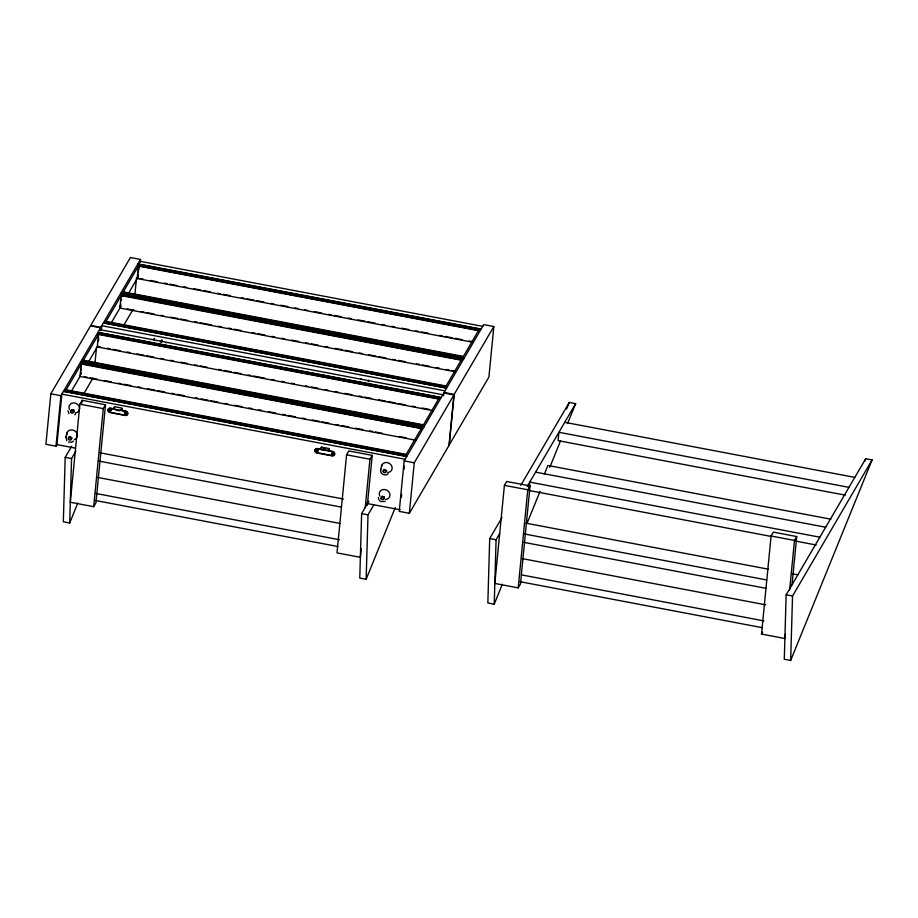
<?xml version="1.0" encoding="UTF-8"?>
<svg xmlns="http://www.w3.org/2000/svg" width="918" height="918" viewBox="0 0 918 918"><rect width="100%" height="100%" fill="white"/><g stroke="black" fill="none" stroke-linecap="round" stroke-linejoin="round"><path stroke-width="1.38" d="M114.601 407.144C111.721 408.579 117.814 411.792 121.027 410.415C123.092 404.643 120.201 413.456 125.605 411.298A2.341 2.054 30.3 0 1 127.659 413.811A2.341 2.054 30.3 0 1 125.192 415.464L109.999 412.584A2.341 2.054 30.3 0 1 107.945 410.071A2.341 2.054 30.3 0 1 110.401 408.407L120.533 410.266L121.383 409.738M71.696 446.205L65.189 457.348L63.331 521.791L69.699 522.996L77.789 503.075M69.699 522.996L71.558 458.552L75.896 451.128M126.191 413.525C125.227 410.862 123.655 415.062 126.064 413.869C125.341 414.649 123.964 411.367 126.248 412.802M368.864 501.251L361.635 513.632L359.776 578.076L366.144 579.281L395.268 507.562M366.144 579.281L368.003 514.837L373.798 504.934M502.008 517.5L489.707 538.533L487.848 602.977L494.228 604.182L502.307 584.261M494.228 604.182L496.076 539.738L499.702 533.553M786.152 594.807L784.293 659.262L790.673 660.467L872.1 459.929L865.72 458.713L786.152 594.807L792.532 596.023L872.1 459.929M790.673 660.467L792.532 596.023M328.793 449.395L327.634 450.887L321.07 449.441M113.958 408.43L114.211 409.118M320.898 448.627L321.507 449.545L328.208 450.325M320.944 449.051L321.438 447.112L328.874 448.523L328.644 450.956L332.523 451.69A2.341 2.054 30.3 0 1 334.577 454.203A2.341 2.054 30.3 0 1 332.109 455.856L316.917 452.976A2.341 2.054 30.3 0 1 314.863 450.463A2.341 2.054 30.3 0 1 317.33 448.81L321.208 449.545L321.484 447.146M154.488 339.017C154.522 336.745 153.26 342.093 154.258 339.006M361.417 379.409L361.336 378.721L361.015 379.398M368.852 380.821L368.806 380.144L368.244 381.659M100.326 330.641L100.601 327.829L90.515 325.913L50.834 393.776L45.9 444.289L55.998 446.205L57.432 443.738M55.998 446.205L60.932 395.692L100.601 327.829M81.289 364.664L81.3 365.708M81.427 364.412L81.518 363.505L421.569 428.063M81.186 368.21L80.945 370.746L81.289 370.138M81.828 363.735L81.92 362.828L421.97 427.386L421.878 428.293L81.966 363.494M80.933 374.131L80.979 372.456L80.394 375.049M82.643 362.346L82.723 361.44L422.773 426.009M83.033 361.669L83.125 360.763L423.175 425.321L423.083 426.239L83.171 361.44M79.889 404.172L70.296 502.249L93.67 506.69L95.931 502.834L105.513 404.746L82.138 400.317L79.889 404.172L103.264 408.602L105.513 404.746M81.863 403.151L82.138 400.317M94.979 363.172L96.482 347.738M98.513 336.791L98.433 336.413M98.708 334.875L98.788 333.968L438.838 398.527M98.616 340.073L98.215 341.198L98.811 338.076M99.098 334.198L99.19 333.291L439.24 397.85L439.148 398.756L99.236 333.957M100.567 330.113L100.831 327.301L140.511 259.45L130.413 257.533L90.744 325.385L100.831 327.301M101.347 329.929L101.76 325.718L445 390.884M105.272 323.503L105.363 322.597L445.414 387.155L445.322 388.062M105.673 322.826L105.754 321.92L445.815 386.478L445.723 387.385L105.811 322.585M93.67 506.69L103.264 408.602M120.212 307.576L120.155 306.91M120.602 306.899L120.694 305.992M121.612 296.64L121.061 297.57M121.75 296.411L121.819 294.437L461.88 359.007L461.788 359.913L121.428 295.126L121.187 296.273M121.842 296.686L122.117 293.944L462.167 358.502L445 387.855M121.945 296.525L122.335 293.553L462.397 358.112M122.358 295.883L122.404 294.208M121.727 410.553L121.876 408.854M134.877 294.793L136.53 277.947M137.482 278.039L137.425 277.374M138.148 271.097L138.113 272.818M137.872 277.362L138.102 276.215M138.09 275.159L138.148 274.528L137.551 276.077M138.847 269.892L139.111 267.149M140.236 262.261L140.511 259.45M161.625 342.173L161.775 340.44M161.786 341.898C162.716 337.124 160.604 342.724 161.706 340.417M321.208 449.591L321.174 448.03M367.349 505.141L372.215 455.385L348.84 450.945L346.579 454.8L336.998 552.888L360.372 557.318L361.21 548.792M365.238 507.574L369.954 459.241L372.215 455.385M404.172 460.859L399.238 511.383L409.325 513.3L449.005 445.437L453.94 394.924L443.842 393.007L404.172 460.859L414.27 462.775L453.94 394.924M401.396 497.166L401.671 494.354M404.138 469.098L404.413 466.287M65.453 390.976L405.813 455.776L405.905 454.858L65.855 390.299L65.901 390.976M409.325 513.3L414.27 462.775M443.566 395.807L443.842 393.007M454.169 394.384L449.235 444.909L488.904 377.057L493.838 326.533L483.752 324.616L444.071 392.468L454.169 394.384L493.838 326.533M461.387 360.59L461.479 359.684M462.993 357.848L463.085 356.941L123.023 292.372M478.657 331.054L478.748 330.147L138.698 265.577L138.469 266.736M139.008 265.807L479.058 330.377L479.15 329.459L139.088 264.9M504.407 485.347L494.825 583.435L518.2 587.876L520.449 584.02L530.042 485.932L506.656 481.491L504.407 485.347L527.781 489.787L530.042 485.932M518.2 587.876L527.781 489.787M529.227 487.688L529.766 482.122L819.831 537.202M785.315 634.246L784.89 638.503L761.515 634.063L771.097 535.986L773.358 532.13L796.732 536.571L792.005 584.904M789.618 590.171L794.483 540.427L796.732 536.571M66.75 440.697L66.027 436.761M72.315 409.864L73.302 410.61L73.796 409.784M388.107 473.711C385.308 477.062 379.168 473.424 380.786 469.362M382.634 496.248L383.058 497.361L384.206 496.799M65.798 437.725L67.06 432.642M380.545 470.326L381.819 465.242M121.486 409.876L121.796 408.797M328.38 450.359L328.874 448.523M114.291 407.523L114.096 408.946M566.578 409.072L569.275 402.428L575.655 403.645L567.565 423.565M544.282 474.354L547.885 465.472L830.916 519.209M527.116 523.168L540.059 491.302M549.767 467.388L560.554 440.835M864.641 461.375L865.72 458.713M65.04 391.688L99.592 332.603M104.95 323.297L139.49 264.223M138.331 268.033L139.02 266.874M120.878 300.645L121.578 299.44M120.878 304.065L120.281 305.614M97.515 345.753L97.572 346.419L100.383 346.958M111.652 322.218L121.004 306.222M128.199 293.909L138.274 276.674M71.019 391.837L80.382 375.829M88.289 362.289L97.652 346.293M84.272 392.938L92.913 378.17M123.46 325.787L132.812 309.791M114.383 409.084L110.562 408.143A2.341 2.054 30.3 0 0 108.106 409.795A2.341 2.054 30.3 0 0 110.16 412.308M328.644 450.956L332.683 451.415A2.341 2.054 30.3 0 1 332.844 455.626M405.102 456.246L422.257 426.893L82.207 362.323M520.816 485.324L569.275 402.428M527.184 486.54L575.655 403.645M761.515 634.063L762.64 632.135M71.604 437.404L70.514 437.76L70.089 436.658M331.811 453.01L332.557 454.249L333.039 453.033M161.109 341.921L161.293 341.358L160.329 341.863M73.853 410.346L72.947 410.828L72.166 409.876M74.828 414.787L75.563 414.121M73.36 441.122L71.696 442.235L68.494 442.028M384.183 496.948L382.645 496.466M317.731 451.277C319.028 448.741 314.587 450.933 317.651 451.323C314.438 451.897 318.592 448.546 317.582 451.553M386.111 470.314L384.711 469.477M385.158 501.389L381.039 501.63M71.088 437.611L70.101 436.865M139.49 261.194L482.73 326.36M137.895 263.914L481.135 329.08M139.387 264.407L479.437 328.965L462.27 358.318L463.865 358.628M478.462 330.641L138.4 266.082L137.184 278.533L471.623 342.035M140.293 278.567L143.093 279.106M150.127 280.438L157.15 281.769M164.173 283.111L166.984 283.639M169.796 284.178L176.818 285.509M183.852 286.841L186.664 287.38M193.687 288.711L200.709 290.042M203.521 290.581L210.543 291.913M217.577 293.244L220.389 293.783M223.189 294.311L230.223 295.642M241.457 297.776L244.268 298.316M247.08 298.843L254.102 300.186M256.914 300.714L263.948 302.045M270.971 303.388L273.782 303.915M280.805 305.246L287.827 306.589M294.862 307.92L297.673 308.448M304.696 309.791L307.507 310.318M314.53 311.65L321.552 312.992M328.587 314.323L331.398 314.851M334.198 315.39L341.232 316.721M348.255 318.053L351.066 318.592M358.089 319.923L365.112 321.254M367.923 321.793L374.957 323.125M381.98 324.456L384.791 324.995M391.814 326.326L394.625 326.854M401.648 328.196L408.682 329.528M415.705 330.859L418.516 331.398M421.328 331.926L428.35 333.257M439.596 335.391L442.396 335.931M445.207 336.458L452.241 337.801M455.053 338.329L462.075 339.66M469.098 341.003L471.909 341.53M123.322 291.878L463.372 356.436M122.633 293.06L462.683 357.618M122.943 293.29L461.582 357.584M120.625 293.462L122.22 293.76M461.192 360.177L121.13 295.619L119.914 308.069L454.353 371.572M127.235 308.907L134.257 310.25M141.28 311.581L144.092 312.109M146.903 312.648L153.937 313.979M160.96 315.31L163.771 315.849M170.794 317.18L177.817 318.512M180.628 319.051L187.651 320.382M194.685 321.713L197.496 322.252M200.308 322.78L211.542 324.915M218.564 326.257L221.376 326.785M228.41 328.116L231.221 328.655M234.021 329.183L241.055 330.514M252.289 332.649L255.101 333.188M257.912 333.716L264.946 335.059M271.969 336.39L274.78 336.917M281.803 338.26L284.614 338.788M291.637 340.119L298.66 341.462M305.694 342.793L308.505 343.321M311.317 343.86L318.339 345.191M325.362 346.522L328.174 347.061M335.196 348.392L342.23 349.724M345.03 350.263L352.064 351.594M359.087 352.925L361.899 353.464M368.921 354.796L375.944 356.127M378.755 356.666L385.789 357.997M392.812 359.328L395.624 359.867M398.435 360.395L405.458 361.738M416.703 363.872L419.515 364.4M422.326 364.939L429.349 366.271M436.371 367.602L439.183 368.141M446.205 369.472L449.017 370M451.828 370.539L454.639 371.067M106.052 321.415L446.102 385.985M105.065 323.09L445.127 387.66M103.355 322.998L446.596 388.165M99.58 329.585L442.82 394.751M97.996 332.305L441.237 397.471M99.477 332.786L439.538 397.345L422.372 426.709L423.967 427.008M564.742 422.314L854.807 477.383M438.552 399.032L98.501 334.462L97.285 346.924L433.124 410.679M848.978 487.366L558.901 432.286L558.087 440.629L845.34 495.169M107.406 348.289L110.217 348.829M113.029 349.356L120.051 350.687M127.086 352.03L129.897 352.558M136.92 353.889L143.942 355.232M146.754 355.759L153.776 357.091M160.811 358.433L163.622 358.961M170.645 360.292L173.456 360.831M180.479 362.162L187.501 363.494M194.536 364.836L197.347 365.364M200.147 365.903L207.181 367.234M218.415 369.369L221.227 369.897M224.038 370.436L231.061 371.767M233.872 372.306L240.906 373.637M247.929 374.969L250.74 375.508M253.552 376.036L264.786 378.17M271.82 379.501L274.631 380.041M281.654 381.372L284.465 381.911M291.488 383.242L294.299 383.77M305.545 385.904L308.345 386.444M311.156 386.971L318.19 388.303M325.213 389.645L328.024 390.173M335.047 391.504L337.858 392.043M344.881 393.374L351.915 394.706M358.938 396.048L361.749 396.576M364.561 397.115L371.583 398.446M378.606 399.778L385.64 401.109M388.44 401.648L395.474 402.979M398.286 403.518L405.308 404.849M412.331 406.181L415.143 406.72M422.165 408.051L429.199 409.382M83.412 360.269L423.473 424.827M82.436 361.944L422.487 426.503M80.727 361.841L82.31 362.14M421.282 428.568L81.232 363.998L80.015 376.46L415.854 440.227M84.513 376.759L87.325 377.298M90.136 377.826L97.17 379.168M104.193 380.5L111.216 381.831M118.238 383.162L121.05 383.701M123.861 384.229L130.884 385.571M137.918 386.903L140.729 387.43M147.752 388.773L154.775 390.104M157.586 390.632L164.609 391.963M171.643 393.306L174.454 393.833M177.266 394.373L184.288 395.704M195.523 397.838L198.334 398.366M201.145 398.905L208.179 400.237M210.979 400.776L218.014 402.107M225.036 403.438L227.848 403.977M234.87 405.308L241.893 406.64M248.927 407.971L251.739 408.51M258.761 409.841L261.573 410.38M268.595 411.712L275.618 413.043M282.652 414.374L285.464 414.913M288.275 415.441L295.298 416.783M302.32 418.115L305.132 418.642M312.154 419.985L319.189 421.316M321.988 421.844L329.023 423.187M336.045 424.518L338.857 425.045M341.668 425.585L348.691 426.916M355.714 428.247L362.748 429.59M369.77 430.921L372.582 431.449M375.393 431.988L382.416 433.319M399.273 436.52L406.307 437.852M535.596 472.15L825.672 527.219M66.142 389.806L406.192 454.364M65.167 391.481L405.217 456.039M63.457 391.378L406.697 456.544M405.102 459.264L61.862 394.097L56.927 444.622L75.207 448.099M50.834 393.776L60.932 395.692M114.52 406.708L121.956 408.12M322.562 447.995L325.041 448.466M121.876 410.289L125.755 411.023A2.341 2.054 30.3 0 1 126.202 415.2M321.369 449.269L317.49 448.535A2.341 2.054 30.3 0 0 315.023 450.187A2.341 2.054 30.3 0 0 317.077 452.7L332.27 455.592M346.579 454.8L369.954 459.241M771.097 535.986L794.483 540.427M528.952 490.464L771.143 536.445M795.08 540.989L816.205 545.005M111.537 412.572L125.353 415.188M526.094 523.191L768.286 569.183M792.223 573.727L797.857 574.794M99.959 452.792L343.561 499.048M366.397 503.385L400.168 509.788M524.476 533.978L766.679 579.958M99.144 461.134L341.335 507.115M523.662 542.32L765.864 588.3M65.189 457.348L71.558 458.552M361.635 513.632L368.003 514.837M489.707 538.533L496.076 539.738M97.675 477.429L339.878 523.409M522.204 558.614L765.807 604.859M95.724 493.448L339.327 539.704M521.654 574.909L763.845 620.889M95.518 500.505L337.709 546.485M520.036 581.691L762.238 627.671M110.585 409.531C107.635 409.68 111.445 412.836 111.044 409.91M379.295 500.299L380.086 501.056M68.965 413.697L68.001 410.725M378.709 499.346L378.342 497.326M165.665 342.632A2.341 2.054 30.3 0 1 166.215 342.804M379.777 496.064A5.497 4.831 30.3 0 1 382.806 489.615A5.497 4.831 30.3 0 1 389.771 493.758A5.497 4.831 30.3 0 1 385.526 499.484M384.022 498.072A1.652 1.446 30.3 0 1 381.762 496.34M381.509 466.482A5.497 4.831 30.3 0 1 386.834 462.511A5.497 4.831 30.3 0 1 392.135 467.629A5.497 4.831 30.3 0 1 387.74 472.483M386.868 470.636A1.652 1.446 30.3 0 1 383.988 469.729M76.423 438.219A5.497 4.831 30.3 0 1 74.312 439.642M66.807 435.178A5.497 4.831 30.3 0 1 72.545 429.98A5.497 4.831 30.3 0 1 77.078 437.129M72.12 438.035A1.652 1.446 30.3 0 1 69.309 436.371M78.638 411.207A5.497 4.831 30.3 0 1 75.196 412.882M69.435 409.462A5.497 4.831 30.3 0 1 74.06 402.887A5.497 4.831 30.3 0 1 79.281 410.128M74.048 411.298A1.652 1.446 30.3 0 1 71.42 409.738M109.563 410.071C110.458 412.572 111.801 408.843 109.563 410.071M331.524 453.618C332.844 456.453 333.693 451.472 331.524 453.618M380.97 498.704A1.652 1.446 30.3 0 0 383.735 499.231A1.652 1.446 30.3 0 0 382.565 496.753A1.652 1.446 30.3 0 0 380.97 498.704M383.185 471.703A1.652 1.446 30.3 0 0 385.939 472.231A1.652 1.446 30.3 0 0 384.78 469.752A1.652 1.446 30.3 0 0 383.185 471.703M68.425 439.102A1.652 1.446 30.3 0 0 71.191 439.63A1.652 1.446 30.3 0 0 70.02 437.163A1.652 1.446 30.3 0 0 68.425 439.102M70.64 412.102A1.652 1.446 30.3 0 0 73.394 412.63A1.652 1.446 30.3 0 0 72.235 410.162A1.652 1.446 30.3 0 0 70.64 412.102"/></g></svg>
